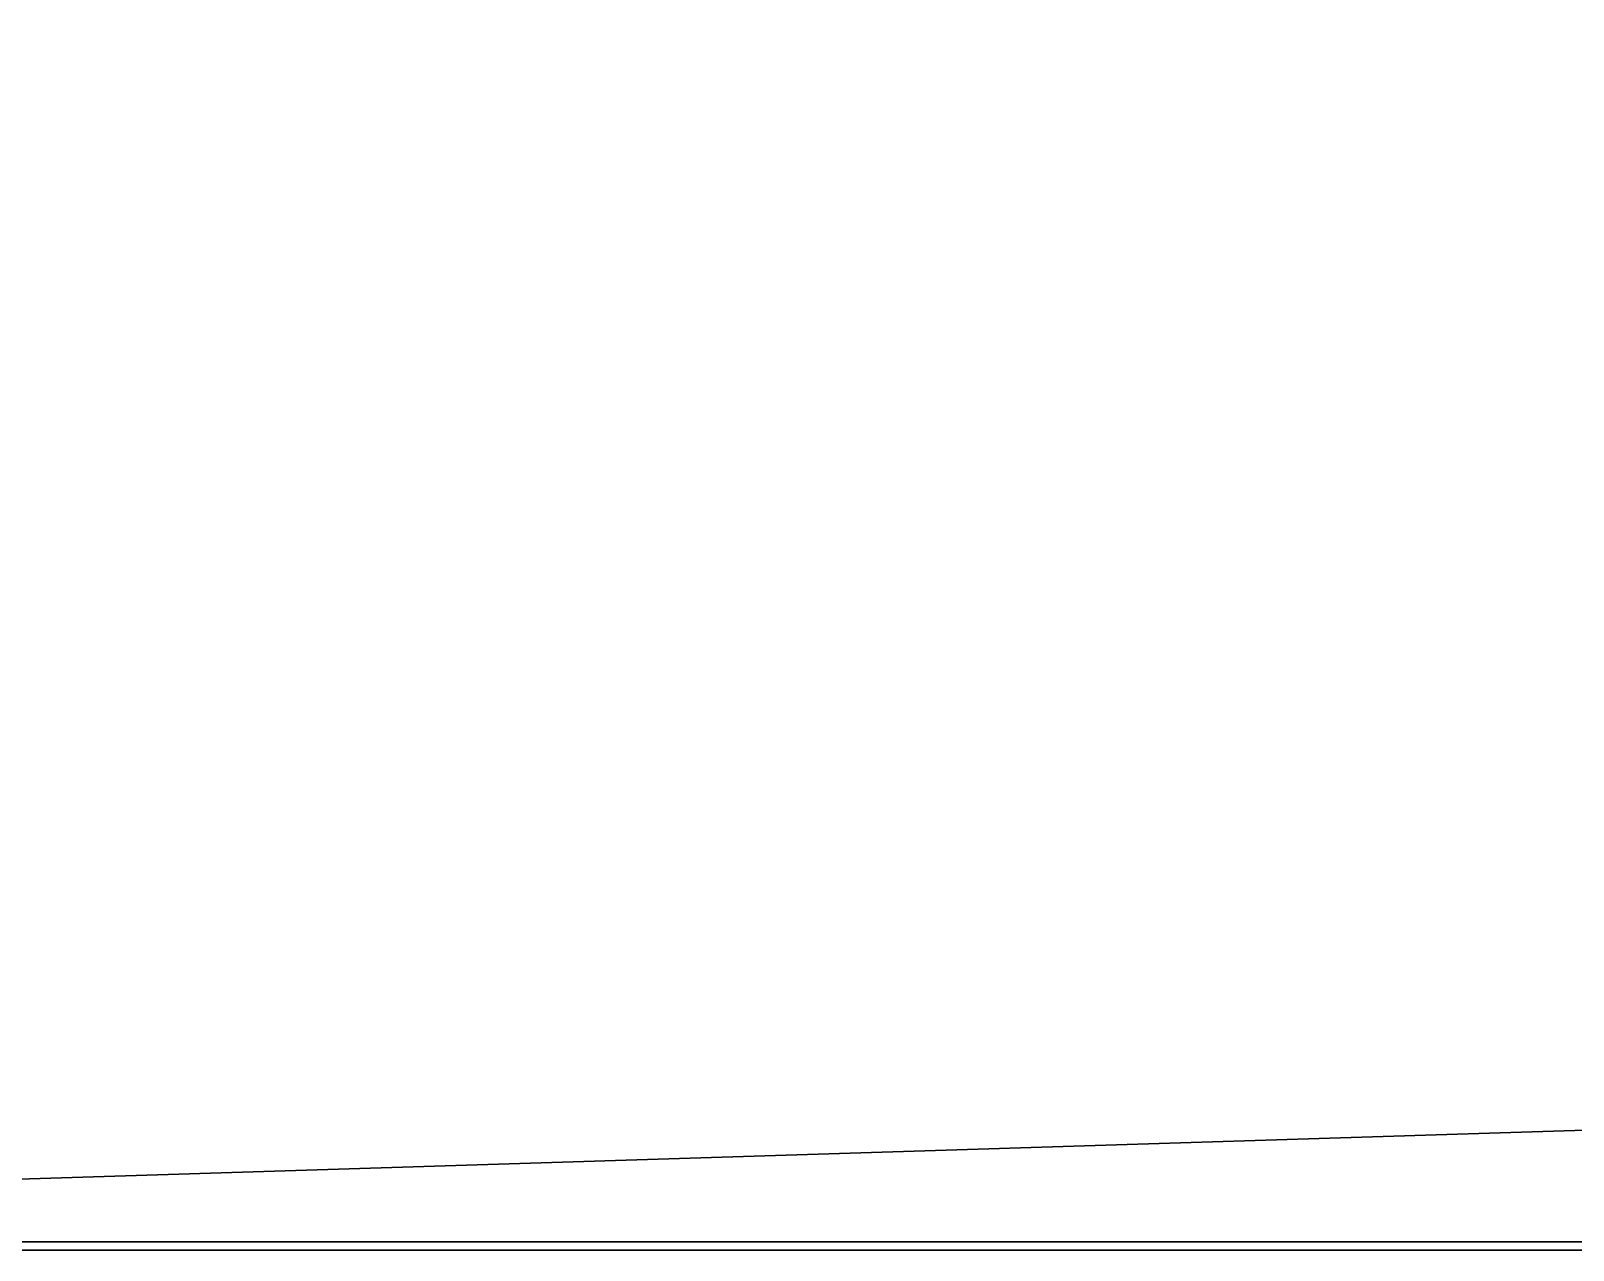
# Model space of a CAD drawing. Extents: x -93 to 34039, y -1114 to 8560.
# Drawn here: x 1202 to 1816, y 3515 to 3999 of the extents above; entities that cross this region are included whole.
import ezdxf

# ---------------------------------------------------------------- set-up
doc = ezdxf.new("R2010")
doc.units = 0
doc.layers.get('0').update_dxf_attribs({"color": 13, "linetype": 'CONTINUOUS'})
doc.layers.add('_SYSTEM__RG_COLOR', color=36, linetype='CONTINUOUS')
doc.layers.add('SKETCH', color=134, linetype='CONTINUOUS')

# ---------------------------------------------------------------- blocks, each defined once
blk = doc.blocks.new('TELO_95')
for p, q in [((0, 0), (568, 0)), ((0, 0, 18), (568, 0, 18))]:
    blk.add_line(p, q)
mesh = blk.add_polyface()
corners = [(568, 970), (0, 0), (0, 970), (568, 0)]
mesh.append_faces([[corners[k] for k in face] for face in [(0, 1, 2), (1, 0, 3)]], dxfattribs={"vtx0": -1})
mesh = blk.add_polyface()
corners = [(568, 0, 18), (0, 970, 18), (0, 0, 18), (568, 970, 18)]
mesh.append_faces([[corners[k] for k in face] for face in [(0, 1, 2), (1, 0, 3)]], dxfattribs={"vtx0": -1})
blk = doc.blocks.new('M_K_FRONT')
for p, q in [((0, 0, 5), (749, 0, 5)), ((749, 0, -5), (0, 0, -5))]:
    blk.add_line(p, q)
mesh = blk.add_polyface()
corners = [(749, 0, 5), (0, 0, -5), (749, 0, -5), (0, 0, 5)]
mesh.append_faces([[corners[k] for k in face] for face in [(0, 1, 2), (1, 0, 3)]], dxfattribs={"vtx0": -1})
blk = doc.blocks.new('KR_F')
at = {"color": 250}
for p, q in [((700, 0, 16), (0, 0, 16)), ((0, 0), (700, 0))]:
    blk.add_line(p, q, dxfattribs=at)
mesh = blk.add_polyface()
corners = [(700, 0, 16), (0, 0), (700, 0), (0, 0, 16)]
mesh.append_faces([[corners[k] for k in face] for face in [(0, 1, 2), (1, 0, 3)]], dxfattribs={"vtx0": -1})
blk = doc.blocks.new('KR_35')
at = {"xscale": 0.8114285714285715, "zscale": 1.125}
blk.add_blockref('KR_F', (0, 0), dxfattribs=at)
blk = doc.blocks.new('RAM_PANEL_95')
at = {"color": 250}
for p, q in [((0, 0), (568, 0)), ((0, 0, 18), (568, 0, 18))]:
    blk.add_line(p, q, dxfattribs=at)
for name in ['TELO_95', 'KR_35']:
    blk.add_blockref(name, (0, 0))
at = {"layer": '_SYSTEM__RG_COLOR', "xscale": 0.7503337783711621, "zscale": 1.199999999999999}
blk.add_blockref('M_K_FRONT', (3, 3, 9), dxfattribs=at)
blk = doc.blocks.new('PANEL_G_34')
blk.add_blockref('RAM_PANEL_95', (0, 0))
blk = doc.blocks.new('RAM_PANEL_13')
at = {"layer": '_SYSTEM__RG_COLOR', "xscale": 59.39999999999999, "yscale": 1.090909090909091}
blk.add_blockref('PANEL_G_34', (300, 3, 3), dxfattribs=at)
blk = doc.blocks.new('PANEL_V_12')
blk.add_blockref('RAM_PANEL_13', (0, 0))
blk = doc.blocks.new('RAM_PANEL_12')
at = {"layer": '_SYSTEM__RG_COLOR', "xscale": 59.39999999999999, "yscale": 1.090909090909091}
blk.add_blockref('PANEL_G_34', (300, 3, 3), dxfattribs=at)
blk = doc.blocks.new('PANEL_V_11')
blk.add_blockref('RAM_PANEL_12', (0, 0))
blk = doc.blocks.new('GROUP_5')
for name, p in [('PANEL_V_12', (0, 0)), ('PANEL_V_11', (0, 0, 2100))]:
    blk.add_blockref(name, p)
blk = doc.blocks.new('GROUP_6')
blk.add_blockref('GROUP_5', (0, 0))

msp = doc.modelspace()

# ---------------------------------------------------------------- block references
at = {"layer": 'SKETCH'}
msp.add_blockref('GROUP_6', (0, 3511.88, 7.35), dxfattribs=at)

doc.saveas('drawing.dxf')
